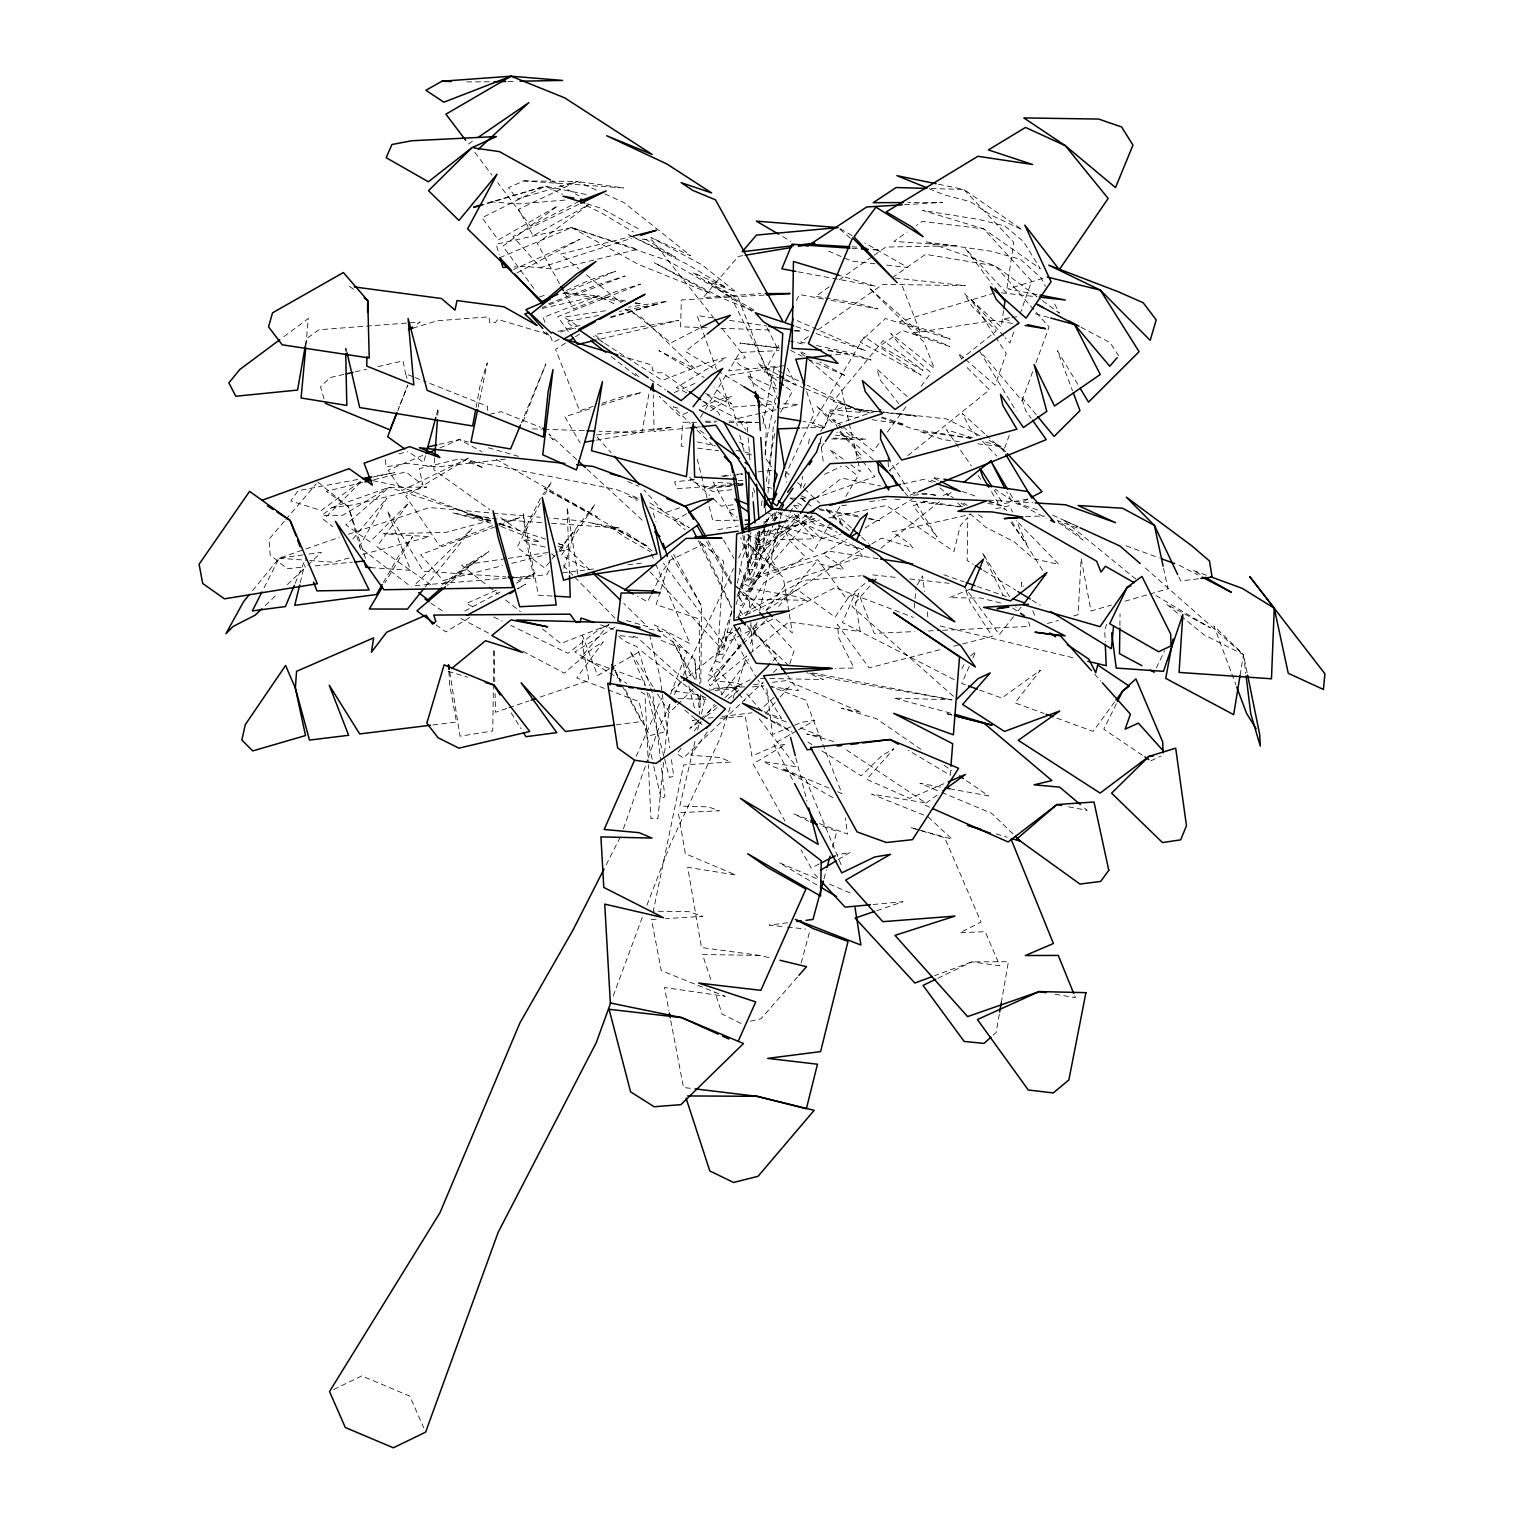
<?xml version="1.0" encoding="UTF-8"?>
<svg xmlns="http://www.w3.org/2000/svg" width="1524" height="1524" viewBox="0 0 1524 1524"><rect width="100%" height="100%" fill="white"/><g stroke="black" fill="none" stroke-linecap="round" stroke-linejoin="round"><path stroke-width="0.75" stroke-dasharray="5 3.75" d="M487.509 410.528L487.509 406.279L428.244 382.772M748.722 534.238L748.627 569.938L754.037 569.366L759.181 532.409M700.735 694.43L699.973 707.25L699.859 695.63M700.849 682.809L701.631 606.095L673.57 554.241M1119.892 625.583L1120.045 613.867M493.452 684.066L492.747 730.929L460.096 736.187L449.637 671.532M493.49 681.723L493.967 648.919L494.805 681.78M763.962 528.752L763.753 538.258L760.305 540.563L759.676 531.171M764.019 526.371L764.172 519.246M765.581 455.047L766.153 428.892L762.305 415.671M746.741 534.619L757.409 538.905L755.733 565.671L750.494 563.556L740.683 537.667M772.477 513.969L772.192 518.693L766.153 519.798M759.847 531.4L757.961 559.346L751.846 559.803L749.96 533.914M761.6 505.758L762.076 498.786M765.086 454.514L765.867 442.855L775.373 397.821L754.875 384.219L746.703 375.266L777.24 389.039L728.929 292.951L704.602 280.626L692.925 272.51L726.186 287.522L688.143 264.757L628.555 234.677L675.57 257.251L643.395 238.011M1021.328 586.626L1021.651 582.244L1023.347 586.607M434.683 457.962L433.845 469.773L489.947 509.854M437.75 415.423L438.245 408.337L436.435 415.119M950.557 770.725L950.195 775.221L908.171 750.246M764.972 530.466L763.848 544.582L756.647 544.316L755.713 532.486M768.001 492.804L773.468 424.529L775.83 420.414M914.229 608.038L914.819 600.989M915.029 598.646L916.019 586.911M305.924 345.51L308.324 318.497L281.673 338.328M663.607 762.4L657.892 818.636L650.938 818.617L648.367 764.724M664.559 753.027L669.798 701.478M766.248 481.603L775.106 430.835M1003.592 310.648L1001.154 327.05L964.33 293.599L971.893 306.095L996.315 330.937L961.663 358.712M1240.079 675.399L1243.47 654.634L1213.904 625.907L1231.011 671.76M305.333 345.681L306.553 338.671L319.011 329.736L420.205 322.04L414.28 325.774M999.287 1014.279L996.105 1032.567L992.638 1035.653M1001.268 1002.849L1008.431 961.72L971.855 961.873L934.593 975.703M800.595 488.08L802.672 476.383M808.52 443.636L809.758 436.626M476.098 407.327L480.403 384.01L487.299 362.979L478.174 407.194M648.881 394.24L641.775 432.74L598.951 431.216M762.933 423.863L773.697 368.579L784.212 373.799M731.749 610.686L722.814 654.272L717.728 654.482L723.481 561.061L699.783 541.725M737.387 583.178L742.093 560.241L750.475 534.352M757.066 622.325L750.265 644.785M759.638 610.8L779.831 520.884M780.345 518.579L781.888 511.664M694.963 741.559L679.837 806.063L708.241 806.863L719.29 810.806L678.294 812.711L685.343 853.745L735.978 875.062L687.686 867.289L701.478 947.547L759.981 955.453L771.239 958.158M697.649 730.053L699.268 723.138M701.44 713.918L704.679 700.107M300.228 582.759L304.61 564.737M425.482 455.733L423.672 462.496L408.508 451.656M801.148 962.997L810.216 929.526M823.989 878.757L826.446 869.709M832.58 847.096L836.886 831.266L821.627 825.875M563.861 568.319L575.253 529.704L566.928 539.744L559.803 552.107M660.178 591.636L656.139 604.628L699.192 618.973L699.764 684.009M660.844 589.464L669.607 561.327L663.664 569.69L654.615 587.731M730.148 707.25L720.071 738.473L670.56 843.629L646.957 905.161M733.025 698.316L746.684 655.93M789.813 663.816L794.08 650.615L765.943 619.506M758.971 530.866L738.549 593.674L746.265 596.036L783.546 525.151M820.198 440.988L821.646 436.55M824.56 427.653L830.37 409.861L862.394 412.452L856.412 408.927L833.095 401.46L883.139 340.538L922.972 370.408L880.11 345.872L902.399 330.479L949.566 346.519L938.155 341.224L912.743 333.089L993.438 320.402L1018.394 324.364M759.562 533.209L736.149 604.056L741.54 605.809L779.297 539.629L814.521 538.81L798.481 520.998L793.985 513.283L821.379 538.639L840.924 534.448M731.653 612.077L714.718 660.844L720.128 662.521L735.825 633.908M737.044 596.57L743.979 576.624L739.445 568.471M1013.784 331.965L1009.917 343.033L1005.23 337.776M1019.975 314.249L1031.577 281.045L983.609 228.829L922.63 210.426L979.284 219.513L1004.907 226.028L1023.309 241.325L1040.301 268.7L983.609 228.829L922.23 221.456L916.553 225.438M623.411 828.808L647.567 759.847M648.348 757.619L657.701 730.929L670.503 703.021M1106.748 624.192L1104.671 630.041L1105.186 641.909M613.239 995.915L642.747 916.153M1009.326 435.273L1003.63 450.761L986.428 435.254M1032.662 371.704L1022.013 400.698L982.961 354.597M1035.939 362.769L1049.045 327.069L1035.272 311.353M670.503 694.449L686.848 652.005L663.454 635.108L654.52 624.916L690.029 643.738L655.015 562.451M397.764 410.909L407.861 385.058L398.488 408.546M522.961 421.938L545.916 363.855L521.456 422.796M773.925 523.227L748.322 588.245L794.766 596.284L807.739 600.38L749.103 599.046L750.113 613.219M774.783 521.056L778.192 512.388L862.032 549.44L778.421 525.894M295.218 583.254L305.905 557.841M636.232 756.323L661.683 698.24M969.207 666.483L961.758 683.495L966.216 685.114M972.941 657.987L975.722 651.605L968.959 657.358M763.314 530.352L752.913 554.012L760.438 555.06L798.805 514.407M767.086 521.76L769.925 515.303M674.427 694.449L682.314 677.285M683.304 675.132L733.501 568.509M784.879 476.212L814.102 413.747L806.025 389.763M768.553 529.819L742.988 583.292L748.97 586.264L799.109 515.398M773.659 519.132L776.726 512.712M1156.297 667.969L1164.546 650.919M738.664 557.955L751.065 532.619M1116.368 703.745L1103.795 729.215L1142.905 755.58M540.372 498.386L522.827 533.362L497.681 515.398M650.596 595.751L647.567 601.77L637.337 596.227M264.109 587.712L279.082 558.203L303.657 549.707M606.133 864.87L621.068 835.495M732.13 628.04L708.336 674.465L715.099 678.104L740.569 644.271M738.626 615.372L762.438 568.947L757.638 532.276M796.29 300.571L799.433 294.551L824.77 299.199M540.334 503.034L517.055 547.268L544.792 568.071L557.727 551.688M544.754 494.614L551.402 481.984L542.83 494.748M784.65 523.056L789.032 514.731M790.118 512.636L793.413 506.387M803.281 487.623L805.472 483.451M778.764 345.3L764.305 371.894L781.717 379.019M736.93 631.85L740.302 625.716M745.903 615.506L763.848 582.797L805.263 556.793L789.356 540.125L785.374 531.152L813.34 551.726L839.8 506.73M961.873 668.541L964.025 664.635M383.4 582.454L398.45 556.317L412.528 536.696L384.924 582.911M549.116 570.681L546.754 574.796L513.588 577.52M780.555 412.204L792.366 391.63L785.184 386.41M917.086 585.064L922.515 575.843L924.573 591.636M845.801 496.5L857.822 476.04L845.763 466.02M700.468 417.385L704.05 411.48M705.231 409.499L725.5 375.99L779.393 366.751M780.517 525.361L741.617 587.902L746.779 591.731L812.063 516.312M820.655 431.425L839.495 402.755L871.004 413.309M776.84 511.683L774.135 515.588L767.753 512.826M821.322 447.275L824.008 443.37M707.269 732.053L690.658 755.161L720.414 757.561L730.739 762.038L683.647 764.915L653.263 911.219L688.886 911.657L702.869 916.362L665.531 918.629M765.543 522.713L771.049 515.093M1114.596 702.012L1093.108 731.368L1055.122 717.518M878.967 443.484L873.328 451.123L842.486 426.358M887.406 432.016L907.104 405.289M921.163 386.182L931.012 372.808L901.389 346.767L890.759 333.47L934.288 368.389L924.116 342.271L868.851 287.636L920.782 333.661L900.913 282.569M741.998 642.385L756.152 623.602M766.058 610.438L787.279 582.263L862.489 556.241L852.564 543.154M740.893 644.195L713.289 680.752L736.911 683.076L744.988 686.848L709.727 688.467M681.266 748.017L676.961 753.694L683.457 757.98L763.276 682.028M694.182 730.987L701.364 721.519M702.793 719.633L714.28 704.488M721.443 695.02L748.722 659.054M559.156 549.878L595.065 504.368L561.518 555.174L588.15 569.595M1013.517 616.649L999.325 634.575L964.806 587.235M1021.137 607.047L1018.203 610.743L1015.746 606.743M425.063 587.121L472.04 528.561L414.071 585.692L506.482 578.11M252.47 590.779L279.082 558.203L304.933 554.622M352.825 539.096L386.848 498.081L359.207 546.926L411.213 586.911M778.612 606.4L815.454 562.775L843.934 569.805L840.353 565.213L822.769 554.088L846.868 539.248M284.264 521.36L269.024 539.229L270.148 554.888L287.198 568.719L305.81 566.852M285.788 519.57L316.249 483.832M797.414 977.074L761.067 1018.699L749.999 1021.366M869.918 586.035L852.068 606.476L956.71 699.211M766.077 712.832L778.593 698.792M780.155 697.039L789.546 686.505L779.755 692.315M764.591 529.399L761.371 532.79L766.248 535.953L779.469 525.837M772.611 520.903L780.631 512.407M741.426 645.624L707.479 681.457L710.241 685.724L788.765 622.04L860.279 631.546L855.612 604.304L858.526 593.236L874.204 633.393L914.324 631.584M743.045 643.928L767.296 618.344M774.173 520.827L782.384 512.426M772.954 660.921L777.831 656.006L748.494 628.326M360.731 482.041L323.526 519.494L332.803 526.637M675.799 706.298L669.436 712.641L654.215 688.753M677.38 704.717L693.249 688.848M773.468 672.332L776.878 669.093M265.29 605.523L277.178 594.246M287.388 584.568L306.076 566.833M307.772 565.213L321.373 552.336L307.276 554.279M764.857 522.065L774.783 512.769M763.905 706.603L776.23 695.496M445.351 584.511L459.296 572.319L477.526 559.784L447.218 585.311M698.602 720.604L689.781 728.339L699.135 722.071M700.373 719.061L716.242 705.174M725.081 697.459L739.178 685.095L753.561 678.237M490.957 520.484L389.02 487.356L342.633 515.322L322.097 515.379L331.908 507.587L353.587 504.806L426.739 487.07L389.02 487.356L345.815 524.808L370.008 541.877L408.737 502.863L376.847 546.678L432.797 586.13M865.003 583.463L846.487 598.856L817.855 559.746L746.131 580.873L749.389 578.587L829.837 551.345L878.205 558.679M681.857 681.857L671.112 690.582L699.592 694.811M689.019 676.046L719.442 651.319L725.405 631.603L732.244 633.336L744.531 657.701L756.837 677.97M889.349 470.497L898.608 463.029M907.885 455.562L989.438 389.839L965.378 365.874M706.393 716.242L717.271 707.46M728.167 698.697L740.854 688.467M705.269 335.566L685.438 351.492L715.689 369.722M880.815 548.24L939.756 501.453M947.128 495.605L956.348 488.309M442.17 584.606L469.716 563.385L488.69 551.688L443.713 585.14M788.918 518.598L794.576 514.255M815.359 498.348L841.8 478.098L880.548 486.004M360.255 481.546L321.278 510.521L290.817 500.977L298.094 490.671L357.759 479.469M937.108 795.09L923.925 804.691L930.402 807.549M829.342 286.741L815.702 296.323L857.402 303.276L877.71 308.915L827.075 299.618M839.095 279.883L872.204 256.623M874.147 255.251L885.844 247.04L957.834 245.745L893.864 241.402L907.104 232.086M808.292 336.671L800.652 342.043L805.167 343.014M817.855 329.946L882.891 284.302L965.34 285.674L894.645 277.959M892.302 277.692L925.582 254.337L995.515 265.938L1040.625 299.295M806.71 515.055L759.276 548.297L757.638 550.697L812.025 515.817M468.478 144.018L472.364 141.351M710.584 410.928L732.168 396.488L719.176 399.555L700.354 407.27M732.93 632.098L725.005 637.318L726.948 642.233L773.64 618.668M734.911 630.803L740.854 626.897M766.61 609.962L828.008 569.576L863.784 548.602M565.499 343.071L555.593 349.415L579.653 410.813L593.103 406.337M575.424 336.728L581.387 332.937M614.61 627.297L574.796 651.929L626.955 683.476M864.946 528.104L913.143 498.424M838.181 859.612L850.03 852.449L837.305 854.793M469.735 617.563L445.751 631.889L436.15 624.878M517.684 588.931L525.685 584.149L517.322 588.588M871.728 543.935L881.672 538.105L912.59 547.878L909.657 543.554L892.321 531.857L970.54 514.388M796.328 731.025L773.697 744.055L793.471 781.45M798.386 729.844L814.845 720.376L801.814 722.281L772.516 734.511L766.705 687.915M686.638 513.836L674.256 520.884L685.209 529.819M609.524 668.769L597.618 675.532L582.435 635.413L582.663 645.833L588.95 680.447L540.029 697.135M611.505 667.645L641.261 650.786L703.669 699.973L702.64 696.411M736.34 617.639L803.491 580.358L861.251 575.786M464.782 611.048L502.025 590.931M516.522 583.101L535.153 573.043L515.76 581.635M516.998 272.948L579.958 239.249L513.702 269.481M1027.919 499.11L1017.841 504.406L995.191 489.185M579.215 201.339L530.543 226.124L497.7 182.67M699.421 328.327L670.998 342.805L628.669 308.82M819.245 863.975L811.206 868.032L800.957 849.668M790.632 610.095L835.19 587.616L913.447 617.43M586.054 194.443L545.363 186.138L482.079 217.78L498.291 239.916L557.765 205.873L502.863 246.183L536.029 291.465M578.663 204.387L512.959 236.506L540.582 267.614L631.869 238.201M745.217 615.22L797.509 589.769L835.076 617.144L847.325 599.103L855.193 593.217L842.391 622.478L955.377 680.237M333.565 1389.583L361.817 1375.867L409.861 1396.175L423.767 1427.912M937.908 978.256L971.855 961.873L999.877 965.778L985.171 931.678L959.929 932.745L981.018 922.039L944.689 837.762L910.628 827.551L952.024 839.21L928.097 816.807M668.884 560.794L702.183 544.773L731.463 606.4M824.408 474.421L841.229 466.42M855.955 459.391L862.26 456.4L839.362 431.616L833.418 419.081L840.677 424.91M596.322 190.119L577.101 181.451L517.112 199.149L508.502 187.604L523.932 180.899L623.583 187.928L577.101 181.451L518.503 209.283L533.152 235.858L588.283 204.864L537.286 243.364L559.937 284.397M559.118 339.433L552.831 342.405L550.412 336.194M1150.734 760.857L1161.078 755.999M566.337 290.474L589.75 280.035L615.467 271.234L560.851 294.646M674.351 392.544L697.973 382.029M496.386 590.207L466.249 603.542L474.726 607.695M422.7 455.352L388.144 470.23L401.898 490.442L469.506 457.6L405.784 496.157L439.769 546.125L492.119 525.799L520.637 517.265L420.624 554.641L443.141 580.568L502.539 565.633M439.979 447.923L459.41 439.541L468.344 442.093M943.966 783.698L909.714 798.386L866.661 779.316L893.94 748.703L882.167 755.371L861.193 775.849L821.722 750.837M499.777 257.689L571.557 227.59L637.642 249.326L555.86 269.367L524.961 266.376L513.931 266.929M687.8 412.433L679.418 415.862L659.092 396.335M970.521 589.007L949.242 597.732L980.332 597.999L1003.325 603.599M909.961 495.224L916.572 492.538M625.773 301.028L598.151 295.904L543.096 317.544L545.535 323.755M814.769 518.293L774.383 534.219L763.124 530.885M548.43 303.905L596.589 285.064L625.145 276.035L542.258 307.429M608.857 624.821L560.832 643.471L542.449 628.974M814.426 498.443L874.852 476.574L862.489 460.991M331.908 507.587L389.02 487.356M305.886 548.926L339.395 537.324M348.329 534.238L429.387 507.549L490.709 512.921M925.982 501.339L913.105 505.816L937.031 537.077L914.324 500.348M943.146 495.395L947.433 493.89L953.243 497.796M539.458 297.009L545.973 294.761M876.833 910.647L902.913 901.732L872.814 904.532M506.692 708.508L495.567 712.299L495.09 693.515M508.902 707.746L528.923 700.926M602.075 403.346L620.001 397.364L641.833 392.373L601.066 405.27M679.723 507.816L664.483 512.902L644.081 489.909M837.495 423.863L881.196 409.385M791.68 518.141L798.443 515.912M589.75 408.851L564.832 416.738L580.149 442.932M486.823 203.149L545.363 186.138L562.527 194.329M412.813 328.174L437.274 320.745L489.033 316.821L489.623 322.555L495.376 322.612L497.738 319.392L547.63 334.175M994.486 292.989L899.37 321.716L934.117 332.08L950.1 339.128L885.406 318.516L860.031 342.005L921.106 375.114L864.318 336.613L811.835 425.005L823.227 428.396M1042.911 278.359L1007.897 288.931L1037.73 294.684M479.45 205.988L545.363 186.138M560.432 332.099L576.434 327.489M610.724 317.602L658.73 303.771L619.487 311.372M1047.464 623.487L1058.399 620.344M1073.696 615.944L1078.059 614.686L1081.145 558.489L1091.032 610.972L1111.396 605.104M1124.96 601.199L1147.591 594.703M1149.858 594.055L1167.956 588.836L1163.593 568.452M696.773 719.499L692.429 720.7L699.306 720.109M558.032 331.413L580.892 325.107M610.61 316.897L667.76 301.123L628.536 307.162M349.11 557.994L333.032 562.242L309.582 560.489M362.903 554.336L429.501 536.696L383.629 533.781L445.77 532.371L490.614 520.503M939.87 649.757L869.099 667.836L837.438 624.402L838.733 637.584L854.069 668.045L835.342 668.293M953.567 646.252L960.406 644.519M962.692 643.928L992.353 636.346L970.255 602.418L965.587 589.407M511.683 563.347L545.954 554.736M559.651 551.288L564.223 550.145L559.556 550.831M633.565 235.972L560.584 254.127L578.987 268.91M362.636 482.46L326.231 491.338L348.482 506.901L366.332 560.813M374.028 479.679L405.879 471.907L422.891 484.994L419.31 468.63L460.019 458.686L483.66 468.097L468.382 460.343L616.344 489.509L638.042 498.138M600.627 339.033L678.58 320.421L594.722 334.518L603.18 342.652M398.717 453.847L407.708 451.733M439.179 444.322L459.41 439.541L481.889 451.637M343.872 374.428L330.232 377.552L320.497 386.81L324.745 401.288M355.244 371.818L366.617 369.227M377.99 366.617L403.022 360.902L406.546 378.466M760.4 413.271L737.864 418.433L745.998 430.092M762.648 412.756L780.688 408.642M782.936 408.127L798.709 404.508L782.784 403.574M489.795 414.28L501.206 411.709L540.544 427.311M542.144 308.458L598.151 295.904L616.649 305.029M995.858 508.73L1009.65 505.644L1012.508 512.102M753.847 309.963L667.95 260.699L571.557 227.59L496.176 244.221L499.243 254.794M734.397 509.187L727.71 510.654L737.064 517.284M902.703 483.984L923.582 479.412L932.231 482.251M766.534 531.571L819.55 520.008M828.77 518.008L886.397 505.435L954.005 551.517L960.368 525.532L967.778 517.531L967.168 560.508L973.264 564.242M372.789 477.012L394.83 472.592L373.971 476.46M598.703 315.411L566.356 321.678L575.71 328.955M1027.652 499.053L1014.813 501.529L1008.831 491.414M717.918 529.761L738.321 525.913M596.303 440.169L672.503 427.139L595.408 435.064L611.105 452.761M742.874 255.67L738.245 256.432L703.174 297.618L760.647 293.618M1009.669 317.849L1002.659 318.954L1011.707 320.993M1011.993 317.487L1019.004 316.382M605.466 310.725L563.937 317.125L577.71 325.984M505.892 558.679L461.543 565.194L487.28 585.483M508.216 558.356L547.897 552.526M841.686 505.72L848.716 504.711M869.766 501.644L879.138 500.291M881.482 499.948L886.149 499.262M616.248 724.852L641.623 721.519L622.363 686.143M787.641 922.725L769.239 925.087L785.184 926.821M562.527 572.853L595.198 568.814M627.869 564.794L641.871 563.061M1198.626 578.758L1180.719 580.987L1178.681 576.701M708.774 690.201L741.826 686.105M753.618 684.657L763.067 683.476M772.516 682.314L786.67 680.561L861.422 712.318L841.534 708.298L876.281 718.642L920.82 749.256M432.873 724.948L456.476 722.052L449.618 684.333L448.875 671.189M708.279 718.109L712.87 717.556M722.071 716.432L751.98 712.832M694.43 479.317L689.915 479.85L705.422 487.661L735.921 485.203M721.519 476.155L730.548 475.107M742.017 473.754L737.426 474.307L742.226 474.04M758.095 471.888L771.868 470.268M733.025 504.806L721.366 506.159L711.289 496.976M505.397 459.162L437.178 466.916L406.851 463.429L386.048 466.82L385.229 457.01M835.685 354.73L847.42 353.397L825.932 350.329M693.249 479.755L674.58 481.87L677.037 488.785L735.692 484.251M723.576 476.326L730.567 475.545M732.911 475.278L742.245 474.231M731.825 489.718L713.48 491.719L707.193 488.556L735.635 485.737M690.696 427.787L654.063 431.502L653.263 394.83M695.268 427.33L702.126 426.625M913.524 495.243L927.564 493.833L936.86 495.319M315.125 565.918L352.368 562.204M737.997 485.508L742.74 485.032M714.947 690.467L740.683 688.029M752.38 686.905L764.076 685.8M784.117 365.76L728.624 370.789L739.712 352.444L778.878 350.615M719.976 718.318L745.255 716.147L751.846 756.133L775.221 745.884L785.736 744.245L753.123 763.924L785.012 821.093M564.928 200.082L518.674 203.892L491.204 201.816M738.264 485.013L742.95 484.632M738.035 484.08L742.74 483.718M755.256 405.479L730.053 407.232L719.595 378.142M757.561 405.327L775.907 404.05M904.646 204.692L942.575 202.406L907.885 202.54M656.196 919.201L651.529 919.486L661.264 970.617L725.176 996.315L664.483 987.495L668.903 1010.755M764.096 295.065L681.361 299.961L680.599 326.784L709.022 327.831M928.478 630.955L940.27 630.422M942.632 630.307L1029.938 626.402L1028.624 621.982M801.776 428.015L825.379 427.139L814.464 423.272L803.205 421.405M1025.747 516.503L1044.435 516.026M489.261 81.801L463.239 81.915M508.178 81.439L515.283 81.305M705.231 421.272L717.118 421.157M729.005 421.043L759.143 422.51M738.226 520.217L712.737 520.446L707.574 500.005M696.601 422.281L682.714 422.224L681.171 446.075L685.857 446.665M705.879 422.319L715.137 422.339M729.024 422.396L756.818 422.491M790.727 498.158L797.776 498.196M800.119 498.215L807.168 498.272L800.995 495.738M523.932 180.899L577.101 181.451M831.647 438.969L866.127 439.369L835.381 435.083M759.981 955.453L702.526 954.5L711.251 980.999M760.533 678.371L767.524 678.504M769.849 678.542L823.398 679.533L806.748 672.617M678.085 698.621L706.183 699.268M931.164 188.538L963.835 189.452L1022.242 229.819L991.152 215.132L970.121 201.625L944.251 194.862L929.202 188.747M812.521 672.941L951.967 699.821L893.864 698.087L953.052 713.765M720.852 328.27L770.592 330.079M794.252 330.956L801.357 331.222L794.404 330.175M532.314 428.835L541.839 429.158M544.22 429.254L584.664 430.701M852.068 246.812L856.736 247.078M731.672 483.298L713.27 482.27L734.797 521.36M733.977 483.432L743.179 483.946M552.031 596.017L538.372 595.217L523.227 513.759L525.361 535.724L534.067 578.834L515.226 577.539M833.323 438.036L852.164 439.179L836.886 432.473M988.466 500.101L1032.853 502.787M852.183 248.336L859.117 248.812M873.004 249.765L879.939 250.241L870.661 248.983M738.264 480.365L742.912 480.67M370.58 567.595L410.68 570.357L387.306 510.978L423.329 571.214L505.797 576.891M501.777 519.779L542.087 522.637M551.555 523.303L620.306 528.161L577.939 520.579L549.65 518.103M279.082 558.203L307.238 560.318M493.052 513.131L540.22 517.265M642.061 239.135L651.929 240.049L713.308 317.354M563.823 292.646L598.151 295.904M880.682 411.747L857.269 409.194L868.128 413.042M883.025 411.994L946.518 418.929L980.904 436.131M787.451 927.068L805.663 929.049M872.738 574.872L898.207 577.691M909.771 578.968L949.128 583.311M1001.478 292.837L1036.911 296.799M876.757 411.671L841.743 407.708L827.665 412.966L858.05 417.557M879.1 411.918L916.438 416.147L897.064 413.537M875.062 263.785L851.63 261.099L825.779 249.898M886.778 265.119L907.866 267.538L864.794 242.849M778.916 347.624L739.826 343.071L779.507 348.234M894.874 499.167L901.884 499.986M911.238 501.072L960.33 506.825M959.225 441.598L942.956 439.655L920.134 431.54L970.864 438.283M977.798 443.846L1001.039 446.627L1005.764 451.847M690.391 1088.326L683.514 1087.507L670.674 1020.051M633.908 637.318L617.715 635.317L624.288 641.033L637.013 646.652L649.967 685.838M697.573 448.132L718.699 450.78M746.836 454.323L751.523 454.914M935.431 495.205L909.866 491.966L887.882 458.038L888.416 467.011L890.302 471.145M988.886 501.968L998.182 503.13L989.952 489.204M623.278 301.523L563.518 293.199M634.898 303.085L641.871 304L634.975 302.724M922.877 501.148L962.673 506.844M939.336 478.536L932.345 477.507L938.651 480.422M713.308 317.945L697.078 315.506L716.375 369.208M729.52 320.383L766.61 325.984M872.052 419.672L904.761 424.625L882.263 417.081M970.94 438.093L913.695 429.235L881.139 417.671M987.952 503.434L1001.878 505.644L1006.773 510.673M1055.027 994.219L1075.411 997.629L1073.696 993.4M497.148 518.998L465.239 513.969L490.499 518.484M818.312 508.616L859.574 516.045M951.967 699.821L837.286 679.799L808.863 673.017M793.947 505.168L800.9 506.444M819.436 509.835L858.793 517.017M868.07 518.712L879.653 520.827L868.509 518.179M940.537 787.07L919.944 783.298L939.508 791.489M949.681 788.746L988.581 795.871L965.34 779.888M798.233 271.863L875.386 286.207L838.962 275.234M649.091 629.05L667.474 632.555L694.887 659.759L696.659 680.276M1068.572 806.787L1087.164 810.349L1082.021 805.986M938.46 184.214L963.835 189.452L1013.784 242.354L1006.259 292.76L965.34 248.507L992.257 284.302M372.828 480.632L399.383 486.156L483.146 519.36L452.723 512.769L490.595 523.132M816.464 345.472L848.087 352.33L871.118 360.007L827.761 349.853M697.211 441.922L715.461 445.846M735.978 450.285L742.817 451.771M745.084 452.247L751.923 453.733M767.315 487.242L771.906 488.232M832.199 528.085L814.921 524.332L804.329 514.998M545.135 547.04L531.076 543.878L522.465 539.763L540.125 541.934L497.281 524.961M788.956 340.766L804.92 344.5M940.232 625.983L1076.249 658.501M952.005 714.985L945.318 713.289L951.624 714.927M833.857 741.502L806.748 734.016L821.817 736.568L797.985 726.796M677.685 408.089L673.208 406.87L690.239 423.482M1035.329 313.811L1050.569 317.983M488.404 447.789L519.627 456.667M558.679 543.954L564.947 545.763L558.527 543.554M626.402 620.535L647.51 626.612L623.735 603.333M620.173 355.663L651.929 365.055L652.482 370.332L658.197 372.923L662.673 372.694L687.419 390.258M448.132 671.36L467.773 677.227M499.605 523.875L510.845 527.285L499.796 523.494M996.22 833.876L1007.288 837.228M972.617 437.826L946.385 429.711L954.31 441.141M985.723 441.903L1001.039 446.627L1004.602 452.59M499.567 524.123L545.687 539.172M586.778 203.74L601.866 208.502L640.537 229.991M638.365 499.167L628.86 496.119L637.165 500.501M592.912 523.265L626.193 532.352L652.615 551.174M1037.539 509.949L1018.07 503.415L1046.474 518.179M558.356 546.297L569.366 550.088L589.75 570.052M795.966 326.536L813.911 332.784M816.159 333.565L865.537 350.749L797.204 320.65M943.851 574.777L963.911 581.768M977.265 586.435L1006.221 596.513M600.627 624.821L613.658 629.355M633.184 636.175L637.527 637.699L678.009 674.199M931.069 480.193L935.507 481.794M962.063 491.338L977.551 496.9M988.6 500.882L1001.878 505.644L1004.411 509.645M609.009 668.217L580.568 657.911L608.876 624.307L598.284 629.983L567.976 653.339L510.75 625.335M611.181 669.017L643.985 680.923L646.424 690.124M979.532 689.972L1001.744 698.068L1040.473 670.16L1014.927 702.869L1043.959 713.461M1077.468 527.99L1057.58 520.694L1076.477 533.438L1083.069 540.067L1056.665 521.265M1126.103 545.802L1159.25 557.936M1206.437 575.234L1193.025 570.319L1201.102 574.948M758.971 397.383L775.887 403.67M806.653 818.75L793.756 813.892L808.558 821.265M819.55 823.608L847.496 834.123L845.363 817.836M661.187 640.442L678.885 647.319L686.486 676.923M764.096 711.67L781.45 718.49L758.076 679.99M412.871 376.676L406.298 374.066L406.927 378.466M415.08 377.552L426.053 381.914M705.631 393.535L731.749 404.031L713.956 386.925M923.754 815.073L871.652 794.137L925.754 802.919L843.629 748.036M753.313 310.744L722.967 298.513L654.444 262.795L710.813 293.599L638.747 264.528L571.557 227.59M783.908 379.895L803.491 387.915M805.682 388.791L855.745 409.27L807.358 385.267M765.505 713.48L787.165 722.357M941.68 792.404L991.667 813.321L1013.784 834.695M829.075 788.156L782.003 768.287L835.342 799.148M837.648 791.756L841.915 793.566L805.701 700.087L771.315 686.714L798.633 690.601L787.698 675.894M816.407 878.529L779.45 862.774L818.255 885.768M829.456 884.091L853.364 894.302M627.736 481.546L638.575 486.27M808.025 359.245L846.201 376.123L819.721 361.855M604.857 193.967L624.059 202.635L690.62 255.765L650.977 237.496L701.859 264.738L735.882 291.903L708.26 281.616L718.014 288.76L738.264 297.961L777.545 398.678M1078.02 526.618L1063.314 519.817L1135.951 579.196M1052.684 515.036L1077.887 526.79M586.13 205.569L601.142 212.731L633.336 231.991M493.795 617.029L502.272 621.182M741.159 1023.48L722.147 1014.127L714.87 992.048M624.878 309.086L641.337 317.202L695.154 368.884L658.806 350.558L704.24 377.609M786.327 374.847L805.263 384.238M701.383 695.706L706.755 698.411M790.499 350.31L802.176 356.273M686.733 392.868L676.332 387.572L726.243 357.607L710.47 361.55L662.273 380.409L593.446 336.118M703.364 401.345L747.046 423.577L747.998 435.426M1179.138 565.233L1197.94 574.967M1081.049 327.279L1110.196 342.69L1118.654 355.911M988.962 440.341L1001.039 446.627M649.586 507.073L688.962 527.876M460.839 618.496L489.814 633.813M522.942 651.3L564.356 673.17L593.141 648.005L603.256 641.871L576.758 677.894L639.128 701.631L653.282 764.019M804.501 514.922L837.324 532.486M496.195 459.334L597.408 517.036L544.163 488.328L648.157 546.544L609.448 526.028L622.383 535.61L650.405 551.745M801.376 351.968L805.453 354.159M552.45 181.07L578.929 195.777M777.011 723.957L788.803 730.567L789.965 735.12M840.181 228.733L852.488 235.801M777.907 374.828L757.752 363.264L767.258 373.38L778.021 381.21M785.965 379.438L796.042 385.229L787.47 368.217M782.745 236.601L790.861 241.344M739.407 442.112L743.445 444.494L743.96 451.561M1155.935 595.522L1210.418 627.907L1166.527 604.19L1179.024 614.401M751.732 311.182L718.071 289.427M717.69 370.942L743.922 386.734M640.994 691.972L644.995 694.411L648.252 762.381M983.418 570.452L1015.917 590.321M1032.148 600.266L1040.282 605.218M649.891 502.844L689.172 527.59M963.435 502.977L967.264 505.397M776.345 722.09L792.137 732.091M807.911 742.093L811.873 744.588M761.371 403.822L774.516 412.261M790.08 497.929L795.871 501.682M797.795 502.92L801.662 505.416M1012.66 608.038L1018.527 611.962M960.977 503.015L964.844 505.625M978.389 514.731L982.256 517.341L979.322 514.502M430.854 603.085L442.589 611.086M944.042 765.239L951.795 770.572M650.138 379.133L665.626 389.877M702.64 401.079L717.861 411.88L721.385 417.976M692.887 425.425L704.488 433.654M843.191 459.162L829.856 449.351L837.152 458.876M850.811 464.763L860.336 471.773L857.879 461.067M1042.492 300.685L1059.409 313.182L1052.97 300.761M611.238 356.597L637.432 376.961M349.529 286.302L354.997 290.608M489.128 586.931L498.31 594.189M505.682 599.98L520.389 611.581M707.365 394.926L714.318 400.431L733.196 409.632L737.368 425.748M586.34 274.815L621.316 302.895M317.773 482.041L348.482 506.901L361.359 551.612M805.396 501.51L799.909 497.034L805.148 501.606M807.225 502.996L812.711 507.473M1180.795 615.848L1203.998 634.822L1243.47 654.634L1247.642 675.17M736.473 586.416L763.543 608.952M776.154 619.468L792.404 632.974L789.356 614.458M684.867 710.07L702.812 725.195M939.908 487.794L948.747 495.395M957.586 502.996L961.111 506.044M969.95 513.645L985.837 527.323L1013.936 541.611L1033.653 558.813L1058.818 564.356L1016.527 520.751M800.786 352.768L807.777 358.788M809.53 360.293L840.962 387.363L852.507 437.617L843.915 430.054M963.701 357.873L958.444 353.32L963.397 362.293M965.454 359.397L995.191 385.191L1006.259 353.492L996.144 337.966M873.309 459.677L853.783 442.76L857.002 454.057L861.117 459.257M839.876 229.095L850.335 238.258M842.201 428.549L816.426 405.898L833.857 424.32M793.737 505.682L797.262 508.787M1145.286 567.938L1243.47 654.634L1245.794 673.532M984.714 433.711L962.368 413.537L969.95 428.168L981.018 439.693M851.325 527.895L839.286 517.017L841.534 525.723M861.651 537.21L868.528 543.401M907.237 396.564L876.814 368.941L880.453 380.333L898.684 403.593M689.419 477.05L709.593 495.433M785.508 471.411L790.632 476.155M797.471 482.479L802.577 487.223M804.291 488.804L819.645 503.015M826.332 509.207L849.554 530.695M576.72 459.619L549.002 433.959L553.231 439.865L548.621 435.502M587.121 469.221L644.309 522.122M543.249 331.413L546.602 334.575M842.772 526.047L824.446 507.949M635.375 373.551L638.766 376.809M747.217 625.85L789.108 666.007M697.059 430.13L714.089 446.742M551.707 553.726L555.003 557.06M563.213 565.423L573.081 575.462M574.719 577.12L615.829 618.934M982.618 441.331L996.867 456.133M840.2 431.025L854.45 446.094L857.402 458.934M649.948 571.767L721.138 648.329L725.1 645.814L663.397 563.232M814.483 873.919L817.702 877.424M734.663 584.911L758.114 610.857M545.935 331.946L549.002 335.394M1094.613 674.122L1100.842 681.095M1003.668 336.023L970.845 299.142L994.886 336.023M1033.748 309.601L995.515 265.938L926.325 241.897L991.362 251.27L1020.585 259.404L1041.178 277.959L1045.464 286.245M746.76 693.915L760.381 709.765M737.273 692.048L717.842 669.341L711.289 668.617L722.147 694.373M738.759 693.801L744.741 700.792M1036.187 414.738L1021.232 396.659L1025.614 410.566L1031.119 418.3M904.761 492.481L907.771 496.119M722.071 328.403L745.465 357.854L734.816 359.454L739.883 365.322L748.836 369.437L754.609 389.249M759.276 718.833L796.385 766.782L763.448 761.581L773.773 766.839L805.453 778.497L841.61 865.899M474.84 152.438L491.985 175.108M776.745 661.187L750.703 625.583M738.911 597.541L742.359 602.247L737.768 594.036M1011.003 522.465L1026.719 544.354L1016.298 520.694M568.376 331.489L557.708 316.63L640.537 284.169L616.839 291.255L573.519 309.01L563.328 290.551M739.712 610.286L743.826 616.02M766.343 459.238L771.773 467.011M955.624 443.065L971.474 465.944M978.084 475.469L980.713 479.279M757.409 538.905L778.974 571.043L748.17 543.897L783.26 577.425L788.975 612.153M994.334 490.137L1003.173 503.758L1011.936 502.082L1006.64 491.833M652.939 686.753L630.098 650.9L645.033 684.905M1011.955 521.665L1045.978 575.71M511.188 712.851L521.037 728.739M699.916 541.096L702.183 544.773M1009.574 596.703L982.409 552.602L1003.154 595.312M979.684 351.282L1016.222 411.137M1077.754 384.315L1057.427 350.691L1072.458 390.658M671.532 555.917L701.631 606.095M694.982 679.361L672.484 641.071L692.029 677.589M706.603 541.992L731.73 585.197M723.576 539.953L733.787 558.279M708.05 540.677L732.053 583.768M615.258 670.846L620.839 681.285M625.297 689.629L649.853 735.597L665.569 731.672L648.767 693.42M767.105 327.851L778.897 351.225M698.354 540.696L734.035 613.01M615.639 672.37L620.287 682.123M651.319 553.879L654.082 560.299M1032.758 610.686L1035.31 617.258M1231.83 673.932L1235.907 684.847M650.691 688.029L652.863 694.563L660.787 761.905M653.205 512.959L656.063 521.665M739.692 627.297L741.674 633.927M647.033 692.41L664.007 756.799M664.616 759.104L669.474 777.488L673.741 776.059L671.132 757.371M739.75 434.969L743.922 451.104M753.428 487.966L754.628 492.576M795.852 757.885L806.996 801.129M688.829 686.048L694.677 708.812M697.249 459.105L707.003 497.738M649.51 634.613L659.702 675.646L661.987 691.991M347.167 353.263L345.586 346.462L345.681 351.187M653.796 766.324L661.13 798.671L664.883 796.728L661.054 764.229M785.336 472.954L786.841 482.232M742.836 535.362L750.208 576.872L744.093 535.057M577.748 574.186L567.138 507.13L569.424 573.405M662.311 694.334L669.817 748.036M820.16 438.836L823.627 464.229M927.221 611.943L928.097 618.725M697.84 693.972L699.63 714.489M748.17 437.788L750.056 461.467M752.513 492.233L753.066 499.339M750.799 622.668L752.856 651.015M765.372 508.063L765.829 515.112M694.887 659.759L696.049 679.209M490.595 521.151L474.84 516.369L490.576 521.303"/><path stroke-width="1.5" d="M748.741 531.857L748.913 472.364M1119.854 627.926L1119.492 653.682L1141.971 665.683M366.884 356.73L366.751 366.084L413.823 385L408.089 318.44L427.12 390.354L543.458 437.102L548.145 391.725L553.002 369.551L542.754 454.781L576.472 469.964L602.475 381.61L591.483 450.666L686.391 476.65L690.677 435.026L693.287 423.577L694.601 477.088L735.94 479.298L743.75 532.733M367.57 312.363L367.76 300.666L343.376 272.548L272.529 312.839L268.548 326.822L282.207 344.805L369.227 357.969L367.76 300.666L364.122 297.809M620.763 476.46L610.305 473.735M764.438 507.359L764.648 497.834M773.373 499.815L782.764 333.451L763.467 321.793L755.313 312.782L783.279 322.212L715.461 199.835L692.753 190.386L681.152 182.651L711.613 192.919L666.902 163.982L606.685 135.75L652.139 154.438L564.661 97.841L511.054 76.2L441.922 81.229L425.92 90.297L443.846 102.203L511.054 76.2L562.566 80.429L520.008 81.21M434.854 455.6L437.407 420.148M950.919 766.21L952.691 743.712L893.712 713.365L953.395 734.816L959.529 656.939L893.54 612.591L975.341 666.979L960.825 645.719L863.441 575.939L954.9 621.792L876.624 553.536L815.74 513.436L772.763 508.845L742.531 529.876L787.794 520.694L736.644 533.971L733.92 620.458L773.163 611.829L789.508 610.876L733.768 625.354L756.152 663.245L832.314 668.464L763.543 675.742L807.32 749.827L811.93 749.256M305.714 347.796L301.085 397.974L346.805 405.441L345.738 353.549M1113.549 626.25L1111.339 648.71L1050.436 611.429M610.057 684.962L616.649 630.231L660.33 636.822L617.772 620.992L621.125 593.007L660.273 592.855L651.091 590.912L624.611 590.093L686.105 538.372L722.014 538.239L694.601 537.21L738.226 531.19M1003.954 308.305L1005.002 301.276L995.077 288.074M1240.079 675.399L1233.659 714.661L1165.708 678.371L1173.118 638.899M777.812 407.537L792.937 318.764M305.333 345.681L297.58 390.068L235.801 396.259L228.886 382.867L239.82 369.475L279.768 339.738M999.668 1011.993L1001.268 1002.849M475.678 409.651L472.65 425.977L359.702 407.537L347.167 353.263M477.679 409.518L470.954 442.093L510.578 448.989L520.541 424.967M299.676 585.026L294.742 605.314L376.466 594.531L382.238 584.473M426.091 453.466L435.826 417.366M823.379 881.024L812.959 919.448L806.044 920.344M827.056 867.442L830.123 856.145M773.544 486.004L777.183 474.783L774.478 470.897M819.474 443.217L816.578 452.114L787.603 492.195M610.8 1002.582L596.265 1042.626L498.177 1232.287L425.615 1432.141L393.344 1447.8L345.3 1427.493L329.527 1391.526L440.017 1212.628L519.855 1023.042L573.081 929.907L603.999 869.061M650.538 389.896L652.996 383.381L653.148 390.258M396.907 413.061L387.648 436.759L404.717 448.951M396.792 412.813L389.973 429.882L325.355 403.365M294.322 585.368L285.407 606.552L252.336 610.914L261.976 591.941M766.953 500.348L765.62 503.415L772.535 508.673L781.45 509.34L783.45 504.749L778.25 500.805M634.346 760.628L604.171 829.475L639.128 832.676L651.986 838.067L600.932 836.886L603.79 887.444L663.454 917.715L604.742 904.113L610.343 1003.002L681.685 1017.613L743.502 1043.502L680.904 1104.652L654.139 1106.748L630.612 1091.851L609.086 1009.307L681.685 1017.613L718.166 1034.148M764.248 528.199L766.153 523.894M738.435 1040.74L755.713 1001.897L698.64 983.075L760.857 990.333L805.929 889.025L767.41 867.423L747.693 853.745L820.56 896.112L821.284 860.774L740.435 798.328L818.159 844.391L808.768 807.968M770.782 506.368L776.821 493.452M1117.416 701.631L1122.655 691.02L1135.894 678.885L1162.736 742.017L1163.079 752.875M651.586 593.75L653.606 589.75M793.147 306.591L784.727 322.631L793.718 325.755M382.524 586.911L369.322 609.009L407.441 609.067L423.596 588.95M778.173 509.74L793.013 488.271M809.187 464.839L811.873 460.934M825.36 441.427L833.438 429.711M800.462 513.474L809.949 500.062L814.426 498.443M1115.949 700.183L1122.655 691.02L1129.322 686.219L1097.718 665.055L1095.737 672.751L1088.803 659.073L1067.314 644.671M693.096 406.718L722.738 368.427L712.089 374.561L681.114 400.622L667.569 391.211M249.517 594.398L243.592 601.637L225.971 633.641L233.191 626.421L255.08 615.201L261.88 608.743M1117.168 357.626L1109.758 366.255L1074.534 324.536L1037.177 304.362L1043.445 307.638M798.938 975.341L806.501 966.673L779.926 960.253M872.89 582.644L875.881 579.234M784.041 510.731L830.123 463.677L890.054 460.591L880.605 439.083L880.662 429.597L901.732 459.981L1016.908 429.235L1002.811 405.327L1000.468 394.373L1023.423 427.501L1046.798 411.366L1034.11 364.484L1054.513 406.032L1100.271 374.485L1074.534 324.536L1050.569 317.983M706.393 728.224L725.424 708.984L680.676 676.294L730.796 703.536L769.715 664.197M471.964 147.676L428.377 181.775L386.182 157.696L391.916 144.513L411.651 140.76L496.424 136.55L471.964 147.676L428.511 190.69L458.972 220.447L497.034 174.193L467.582 228.848L542.868 302.381L576.624 273.977L596.074 261.404L530.962 313.982L551.402 333.146M956.71 699.211L978.046 678.656L990.2 672.903L962.616 704.45L1004.468 731.425L1059.751 711.003L1018.261 740.321L1100.118 793.09L1149.001 756.38L1175.69 748.151L1186.472 825.741L1180.681 839.857L1162.488 842.582L1111.587 793.147L1149.001 756.38L1153.439 755.98M478.326 149.219L528.828 102.66L478.212 137.35M990.924 1037.215L984.028 1043.407L964.14 1041.425L923.049 985.418L935.793 979.284M441.865 587.578L427.92 599.77L418.643 592.626M445.446 586.816L416.928 610.838L434.226 623.468M451.695 668.445L485.546 640.728L522.599 652.443L491.852 635.546L510.978 619.887L547.668 626.84L516.56 620.02L615.429 622.649L640.118 627.355M683.647 680.409L687.229 677.494M707.079 334.118L730.51 315.297L715.651 320.059L701.44 327.298M963.701 482.46L991.343 460.515M942.765 790.975L965.359 774.516L948.252 781.869M576.605 464.668L593.027 466.439L635.908 481.927L686.257 507.016L698.906 524.256L663.988 548.926L640.823 493.624L643.376 507.34L657.054 553.822L563.556 580.225L542.258 497.357L556.165 604.99L519.684 606.723L493.052 510.769L498.005 536.905L512.902 587.578L383.877 589.75L335.451 521.322L369.113 589.998L316.897 590.874L313.544 582.054M810.501 512.407L819.988 505.758L886.701 496.5L987.114 500.691L957.834 511.359L991.895 511.893L1022.833 517.074L1004.259 518.598L1020.337 517.588L1096.709 561.27L1100.957 572.052L1105.433 566.261L1134.275 582.759M569.481 340.538L573.443 338.004M412.318 327.031L408.356 329.508L412.813 328.174M850.887 536.772L856.907 533.057M820.407 870.337L836.2 860.812M509.702 593.712L513.702 591.312M865.765 547.44L869.747 545.097M511.054 76.2L445.922 114.186L465.658 140.284M688.696 512.655L713.442 498.538L701.497 500.558L684.086 506.368M564.071 338.842L595.179 321.716M599.332 319.43L644.957 294.303L578.548 329.432L648.214 377.781M467.106 615.182L515.226 589.693M1031.958 496.995L1042.054 491.719L1007.345 453.58M821.246 862.946L835.304 855.821M580.777 203.34L606.209 190.919L579.215 201.339M542.944 300.914L557.841 294.265M427.006 453.485L435.654 449.77M549.935 299.333L525.913 309.62L542.849 328.517M868.832 581.158L873.1 579.349M918.762 491.642L1046.283 439.617L1032.51 420.243M529.171 312.382L524.808 314.039L536.543 325.088M932.402 976.522L914.857 983.037L855.116 918.096L874.662 911.39M1130.865 585.94L1127.227 587.273L1100.061 626.669L1023.328 604.647L1046.893 572.624L1010.393 600.932L971.169 589.655L983.532 559.079L975.703 566.337L965.016 587.064L856.202 541.191L867.537 513.15L860.355 519.208L849.306 536.867L841.458 531.914M262.185 500.253L349.053 468.668L372.389 485.089L364.084 463.201L409.632 446.646L439.865 457.562L437.617 455.066L419.443 447.713L564.871 463.41M531.133 700.164L535.591 698.64M807.453 512.921L814.197 510.692M829.97 505.473L879.519 489.052L900.398 484.48M640.785 235.325L656.368 230.295L633.565 235.972M482.46 204.502L473.697 207.169L479.45 205.988M364.922 481.908L371.742 480.231M596.055 340.119L577.71 344.5L571.043 335.204M427.939 446.951L436.931 444.837M346.158 373.913L352.977 372.351M1008.85 607.143L997.096 608.667L1008.126 606.647M370.58 477.469L363.969 478.784L370.618 480.174M745.122 524.637L749.656 523.78M362.388 478.612L371.666 476.898M584.759 442.151L593.998 440.569M745.198 255.27L791.566 247.479M798.519 246.297L814.749 243.573M578.11 576.51L655.244 565.023M613.943 725.157L565.48 731.501L521.113 682.79L556.774 732.644L525.971 736.702L523.513 732.72M796.842 921.525L801.453 920.934M1200.855 578.491L1212.056 577.101L1209.504 561.023L1191.692 545.725L1126.312 497.129L1154.411 525.418L1177.671 574.567M837.248 746.112L841.839 745.541M851.04 744.398L857.955 743.541M862.546 742.969L890.168 739.521L958.634 768.306L912.476 839.667L886.339 842.505L857.079 831.913L810.616 747.598L890.168 739.521L898.169 744.284M430.511 725.233L359.702 733.939L329.26 685.248L348.634 735.292L309.486 740.092L295.37 688.143L285.579 665.474L245.269 724.681L241.859 740.035L252.736 750.913L305.524 735.559L295.37 688.143L296.57 671.303L373.647 637.87L371.418 652.253L386.639 632.231L426.053 615.144L432.492 624.154L435.826 621.449L433.749 615.086L570.071 614.153L575.996 622.421L580.244 622.04L581.082 618.001L594.112 622.535M793.642 245.631L742.245 251.727L756.437 235.077L838.124 227.571L756.342 221.132L778.688 234.22M798.328 245.078L814.673 243.135M830.98 355.263L795.757 359.245L804.558 385.401M690.696 427.787L695.268 427.33M702.126 426.625L715.861 425.234L771.163 509.054M354.692 561.975L364.007 561.042M870.49 904.761L845.039 907.123L820.922 880.91M508.845 577.901L513.588 577.52M1028.49 604.285L983.513 607.352L1031.5 618.801L1065.066 635.87L1035.006 632.212L1060.38 635.813L1091.508 670.636M902.284 204.826L866.737 206.978L810.044 244.431L849.725 246.678M766.458 294.932L790.08 293.522L765.181 293.599M507.321 267.252L502.92 267.462L500.463 259.023M799.414 428.092L778.154 428.873L784.574 468.306M494.005 81.705L505.816 81.477M781.545 669.036L830.675 668.35M745.179 520.141L749.827 520.103M903.275 202.559L873.214 202.692L896.15 187.528L926.497 188.405M687.648 1095.947L756.99 1096.308L814.159 1110.31L758.038 1176.318L733.539 1182.472L709.822 1170.946L686.067 1098.156M441.922 81.229L451.409 81.534M587.045 430.778L594.189 431.044M821.417 350.063L792.118 348.405L793.452 261.499L838.962 275.234M554.317 596.151L570.243 597.065L569.5 575.767M1035.196 502.939L1065.562 504.768L1115.587 522.694L1078.116 505.53L1122.54 508.216L1154.411 525.418L1163.117 566.185M849.859 248.164L792.042 244.183L781.869 268.815L795.909 271.424M861.441 248.964L868.375 249.441M370.58 567.595L365.855 567.271L363.931 560.565M508.159 577.044L512.864 577.367M767.62 498.824L774.287 499.32M912.666 563.918L880.51 559.041M1039.273 297.066L1065.257 299.98L1040.016 295.123M695.001 1088.879L756.99 1096.308L806.367 1108.786L817.455 1064.209L767.677 1058.38L820.598 1051.598L848.011 941.413L813.473 928.707L795.337 919.429L860.908 945.051L855.021 907.542M617.01 685.857L621.64 686.467M628.593 687.381L633.222 687.991M637.851 688.6L663.34 691.934L710.47 724.567L656.101 763.391L634.651 760.209L617.639 747.941L607.733 683.266L663.34 691.934L675.894 702.507M354.235 286.931L441.484 298.513L455.009 310.134L456.99 300.571L504.006 306.819L537.039 325.431M861.365 247.707L866.013 248.336M474.25 147.999L499.491 151.638L550.412 179.927M943.985 479.203L1027.862 491.509L1054.608 522.408L1050.55 520.294M768.915 326.327L792.099 329.813M1025.195 325.45L1045.616 328.689L1027.538 324.593M778.459 417.271L800.957 421.024M573.976 198.101L563.061 196.253L584.606 203.073M580.53 199.206L587.083 200.292M1045.978 992.715L1039.178 991.572L967.626 1016.603L895.007 935.374L954.976 916.095L882.758 921.677L845.63 880.148L890.473 854.335L874.624 857.002L841.781 872.871L794.556 783.527M801.548 244.926L808.177 246.145M945.109 787.908L949.681 788.746M1061.599 805.453L1056.951 804.558L1008.164 841.991L932.574 808.52M885.101 486.918L889.654 487.851M936.155 183.737L896.931 175.66L927.049 187.871M1087.774 661.264L1106.214 665.683L1105.281 644.29M1047.293 277.044L1100.29 290.093L1150.201 340.366L1156.202 319.907L1143.21 302.762L1118.235 291.751L1048.76 265.157L1100.29 290.093L1139.095 351.682L1088.517 402.126L1080.135 388.277M954.234 715.556L992.105 725.233L955.338 714.356M955.815 716.013L984.009 723.214L1051.922 780.574L1034.11 784.803L1059.675 787.127L1080.287 804.539M990.486 833.228L967.416 825.151L980.713 829.189M563.499 338.861L617.906 354.978M485.223 682.428L493.947 685.038L529.761 731.482L458.876 748.151L438.074 737.73L426.815 723.214L444.113 664.845L493.947 685.038L500.12 694.963M1011.726 838.581L1020.585 841.267L1015.479 836.333M936.555 483.68L960.33 491.49L940.746 481.393M966.121 582.549L975.036 585.654M1012.908 598.856L1024.052 602.723M810.749 822.027L817.283 824.332M968.426 685.914L977.303 689.153M1046.188 714.261L1052.894 716.718M1161.459 558.756L1174.718 563.613M1210.913 576.872L1242.212 588.34L1274.255 608.19L1288.256 673.284L1323.442 689.477L1324.908 673.798L1249.794 576.644L1274.255 608.19L1271.473 678.79L1179.062 672.408L1182.834 614.496L1163.479 671.341L1116.235 668.064L1111.644 632.86M758.971 397.383L754.742 395.802L760.038 402.222M810.939 820.369L815.245 821.988M761.924 710.832L742.398 703.155L767.201 718.452M747.903 504.33L734.816 499.072L740.55 506.578L748.303 511.835M666.75 498.519L686.257 507.016L693.439 519.36M722.452 1036.091L728.891 1039.006M1080.002 527.761L1119.854 545.954L1140.2 563.537M699.345 409.88L753.447 437.331L756.247 479.565M1202.112 577.12L1231.354 592.284L1205.122 577.253M1068.514 320.726L1078.973 326.193M1150.144 670.065L1154.239 672.236M594.303 572.929L633.222 593.998M771.125 720.662L775.049 722.852M552.221 332.232L693.02 412.261L731.101 463.353L735.94 479.298M779.926 375.971L783.946 378.295M820.293 886.968L836.638 896.645M743.922 386.734L758.038 395.249L760.324 430.492M987.685 484.613L991.438 486.899M975.303 565.48L981.399 569.195M1017.937 591.56L1030.129 599.008M837.267 527.609L824.179 519.246L854.507 540.22M267.481 505.911L273.12 509.53M276.892 511.95L290.074 520.408L317.316 583.749L224.428 598.818L202.692 583.463L199.092 564.242L249.593 491.357L290.074 520.408L295.942 535.819M1020.47 613.277L1024.376 615.887M1049.75 632.898L1055.618 636.822M1144.867 756.895L1148.772 759.543M424.986 599.084L428.892 601.751M959.529 775.887L963.416 778.554M689.324 391.611L700.735 399.726M710.279 437.769L739.273 458.362M745.065 462.477L748.932 465.22M779.812 382.505L783.393 385.115M590.683 340.595L605.638 352.235M767.144 611.943L772.554 616.458M876.852 462.763L887.501 472.002M853.059 529.438L859.936 535.648M578.453 461.22L585.387 467.62M654.71 531.743L659.911 536.543M650.634 388.201L654.006 391.458M738.835 617.811L745.541 624.23M724.3 456.705L731.101 463.353L732.625 472.63M593.16 573.367L620.325 599.999M738.702 618.096L745.236 624.916M499.777 257.689L511.569 270.453M514.902 274.072L542.506 303.943M759.676 612.572L764.381 617.772M1102.404 682.828L1130.427 714.165L1125.131 729.158L1138.428 723.138L1163.612 751.313M614.248 456.305L639.356 484.613M1037.673 416.547L1054.113 436.416L1079.964 410.642L1073.296 392.868M879.138 461.467L903.256 490.652M542.734 428.168L545.687 431.825M714.775 319.202L719.157 324.707M778.116 663.016L786.327 674.046M980.465 468.725L991.819 486.251M1256.1 728.72L1246.499 713.232L1236.726 687.038M1005.783 454.571L1031.939 498.234M1007.631 489.394L990.886 461.086L1004.506 487.737M988.771 487.204L982.885 477.26L979.932 468.878M697.039 525.532L704.202 537.877M723.729 422.034L773.011 507.359M698.906 524.256L705.764 536.581M561.061 286.455L563.328 290.551M888.721 490.099L878.7 471.792L877.805 461.677M693.115 530.066L696.258 536.448M611.905 664.578L613.772 668.464M892.169 475.259L896.893 485.584M1011.079 839.153L1053.427 943.489L1025.347 955.529L1058.266 955.415L1073.696 993.4M297.618 540.22L300.133 546.83M663.188 543.401L667.455 556.451M755.256 391.458L759.733 406.87M790.556 737.387L795.261 755.599M1247.642 675.17L1259.7 734.549L1260.291 746.074L1250.747 713.689L1246.099 675.894M654.272 524.447L661.321 559.346M669.341 1013.079L670.236 1017.727M733.387 477.279L742.455 533.038M449.256 669.226L448.513 664.597L448.761 668.979M753.256 501.701L754.952 523.018M745.16 468.039L749.789 531.571M756.571 484.251L758.895 519.455M760.781 437.54L765.219 505.701M807.034 356.559L800.195 421.786L772.192 502.31L776.859 505.854L817.302 434.797L882.396 413.595L865.27 391.554L862.394 380.619L895.083 409.461L1019.061 322.993L996.182 299.275L990.429 286.664L1026.071 318.116L1051.046 281.711L1024.852 225.133L1059.294 269.691L1108.158 198.482L1065.295 145.656L1023.842 117.919L1098.652 119.062L1121.607 126.968L1132.961 145.123L1115.511 187.585L1065.295 145.656L1025.5 127.425L988.409 149.924L1032.548 164.497L977.932 156.286L886.244 211.893L911.714 226.866L923.163 236.734L875.919 207.131L854.031 236.868L897.198 282.702L852.564 237.896L808.387 343.586L831.742 357.34L837.971 363.398L807.034 356.559M1085.926 992.657L1068.876 1079.925L1053.255 1092.937L1028.281 1089.984L977.436 1019.537L1039.178 991.572L1085.926 992.657M1127.227 587.273L1109.701 623.697L1158.64 651.758L1170.984 645.89L1170.699 634.079L1141.952 576.434L1127.227 587.273M1108.786 870.299L1100.69 881.424L1079.983 884.053L1017.06 838.772L1056.951 804.558L1094.003 802.005L1108.786 870.299"/></g></svg>
